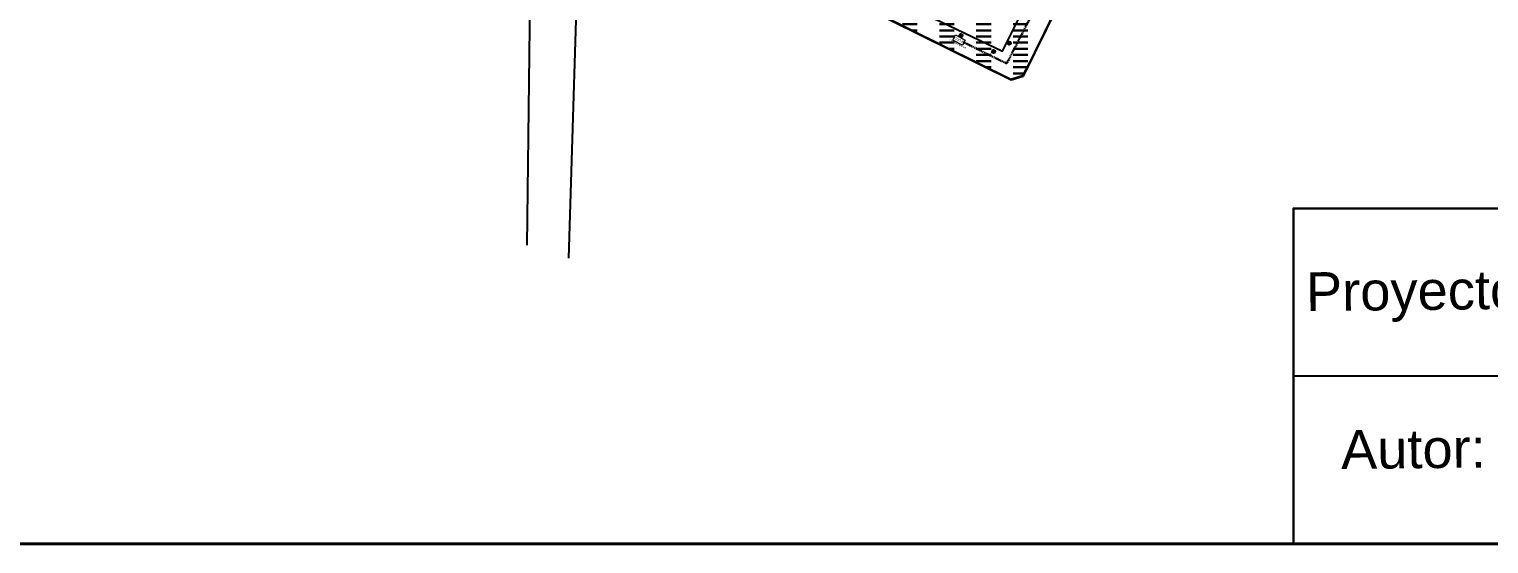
# Model space of a CAD drawing. Header units: metres. Extents: x 400841 to 403530, y 6344542 to 6346805.
# Drawn here: x 401740 to 402927, y 6344542 to 6344961 of the extents above; entities that cross this region are included whole.
import ezdxf
from ezdxf.enums import TextEntityAlignment as Align

# ---------------------------------------------------------------- set-up
doc = ezdxf.new("R2010")
doc.units = ezdxf.units.M
doc.header["$MEASUREMENT"] = 0
doc.linetypes.add('PHANTOM2', pattern=[1.25, 0.625, -0.125, 0.125, -0.125, 0.125, -0.125])
for name, color, linetype, lineweight in [('CDO', 10, 'Continuous', 20), ('Cluster', 62, 'Continuous', 30), ('Fibra_CDO_A_a_CDO_B', 12, 'PHANTOM2', 30)]:
    doc.layers.add(name, color=color, linetype=linetype, lineweight=lineweight)
for name, color, linetype in [('CDO_name', 1, 'Continuous'), ('Manzanas', 7, 'Continuous'), ('Postes', 5, 'Continuous'), ('Rotulo', 7, 'Continuous')]:
    doc.layers.add(name, color=color, linetype=linetype)
doc.styles.get("Standard").update_dxf_attribs({"font": 'arial.ttf'})

# ---------------------------------------------------------------- blocks, each defined once
blk = doc.blocks.new('Postes')
at = {"layer": 'Postes'}
for radius in [1.35, 0.15]:
    blk.add_circle((0, 0), radius, dxfattribs=at)
blk = doc.blocks.new('CDO')
at = {"layer": 'CDO'}
blk.add_lwpolyline([(-4.3, 2.5), (4.5, 2.3), (4.4, -2.4), (-4.4, -2.2)], close=True, dxfattribs=at)
at = {"layer": 'CDO', "color": 7}
blk.add_attdef('CDO-X', text='', height=1.9, rotation=359.1864, dxfattribs=at).set_placement((0, 0.1), align=Align.MIDDLE_CENTER)
blk = doc.blocks.new('ACMAP_ANN_TEMPLATE_NAME_CAJA_CDO')
at = {"layer": 'CDO_name'}
blk.add_attdef('NAME_CDO', text='', height=1.5, dxfattribs=at).set_placement((0, 0), align=Align.TOP_CENTER)

msp = doc.modelspace()

# ---------------------------------------------------------------- hatches: boundary and pattern name
at = {"layer": 'Cluster', "transparency": 33554457}
h = msp.add_hatch(dxfattribs=at)
h.set_pattern_fill('ACAD_ISO03W100', color=2, style=2)
h.set_pattern_definition([(0, (0, 0), (0, 5), [12, -18])])
h.paths.add_polyline_path([(402521.1, 6345193), (402432.2, 6345237.9), (402306.1, 6345301.4), (402197.3, 6345088.8), (402538.4, 6344919.9), (402548, 6344922.8), (402604.8, 6345037.9), (402476.3, 6345105.9)])
h.paths.add_polyline_path([(402363.8, 6345148.9), (402361.7, 6345144.6), (402353.8, 6345148.5), (402355.9, 6345152.8)], flags=16)
h.paths.add_polyline_path([(402354.2, 6345148.8), (402361.8, 6345145.1), (402363.5, 6345148.5), (402355.9, 6345152.2)], flags=8)

# ---------------------------------------------------------------- linework, layer by layer
at = {"layer": 'Cluster'}
msp.add_lwpolyline([(402521.1, 6345193), (402476.3, 6345105.9), (402604.8, 6345037.9), (402548, 6344922.8), (402538.4, 6344919.9), (402197.3, 6345088.8), (402306.1, 6345301.4), (402518.9, 6345194.1)], close=True, dxfattribs=at)
at = {"layer": 'Fibra_CDO_A_a_CDO_B'}
msp.add_lwpolyline([(402525.5, 6345068.5), (402588.3, 6345037.3), (402534.8, 6344933.1), (402499.9, 6344950.1)], dxfattribs=at)
at = {"layer": 'Manzanas'}
for p, q in [((402538.1, 6344920), (402210.2, 6345082.7)), ((402556.1, 6344939), (402547.7, 6344922.9)), ((402547.7, 6344922.9), (402538.1, 6344920))]:
    msp.add_line(p, q, dxfattribs=at)
for points in [[(402130.3, 6345122.3), (402148.3, 6345095.4), (402144.4, 6344785.4)], [(402210.2, 6345082.7), (402187.2, 6345065.5), (402178.3, 6344774.6)], [(402484.2, 6345080), (402438.4, 6344987.9), (402531.2, 6344943.1), (402576.9, 6345034.5), (402484.2, 6345080)], [(402608.2, 6345045), (402597.1, 6345024.1), (402556.1, 6344939)]]:
    msp.add_lwpolyline(points, dxfattribs=at)
at = {"layer": 'Rotulo', "lineweight": 40}
msp.add_lwpolyline([(400841.4, 6346804.8), (403530, 6346804.8), (403530, 6344542.4), (400841.4, 6344542.4)], close=True, dxfattribs=at)
at = {"layer": 'Rotulo', "lineweight": 30}
msp.add_lwpolyline([(403530, 6344542.4), (402768, 6344542.4), (402768, 6344815.2), (403530, 6344815.2)], close=True, dxfattribs=at)
at = {"layer": 'Rotulo'}
msp.add_lwpolyline([(402768, 6344815.2), (403530, 6344815.2), (403530, 6344678.8), (402768, 6344678.8)], close=True, dxfattribs=at)

# ---------------------------------------------------------------- block references
at = {"layer": 'CDO', "rotation": 333.4595966738368}
msp.add_blockref('CDO', (402495.9, 6344952.1), dxfattribs=at).add_auto_attribs({'CDO-X': 'CDO-B'})
at = {"layer": 'CDO_name', "rotation": 332.0239912678592}
msp.add_blockref('ACMAP_ANN_TEMPLATE_NAME_CAJA_CDO', (402495.1, 6344949.6), dxfattribs=at).add_auto_attribs({'NAME_CDO': 'CDO#44NAP#3'})
at = {"layer": 'Manzanas'}
for p in [(402497.5, 6344955.8), (402524.1, 6344942.7)]:
    msp.add_blockref('Postes', p, dxfattribs=at)
at = {"layer": 'Postes'}
msp.add_blockref('Postes', (402536.8, 6344949.6), dxfattribs=at)

# ---------------------------------------------------------------- texts
at = {"layer": 'Rotulo'}
for s, p in [('Proyecto:', (402778.3, 6344731.6)), ('Autor:', (402806.8, 6344603.2))]:
    msp.add_text(s, height=31.61, rotation=0.6194, dxfattribs=at).set_placement(p)

doc.saveas('drawing.dxf')
